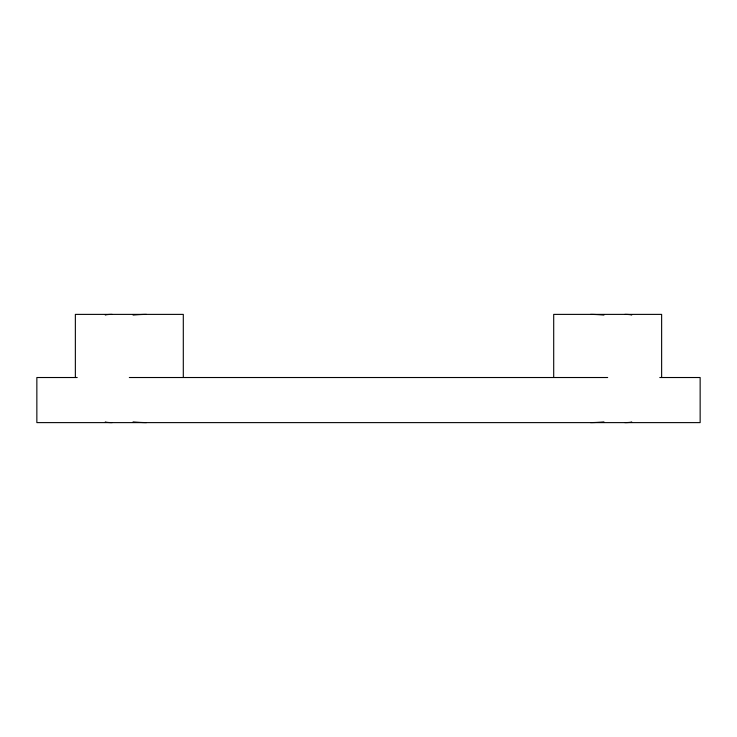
<?xml version="1.0" encoding="UTF-8"?>
<svg xmlns="http://www.w3.org/2000/svg" width="737" height="737" viewBox="0 0 737 737"><rect width="100%" height="100%" fill="white"/><g stroke="black" fill="none" stroke-linecap="round" stroke-linejoin="round"><path stroke-width="1.11" d="M77.201 377.519L36.85 377.519L36.85 422.614L700.15 422.614L700.15 377.519L659.79 377.519M129.325 377.519L607.666 377.519M661.633 377.519L661.633 314.386L553.699 314.386L553.699 377.519M183.301 377.519L183.301 314.386L75.358 314.386L75.358 377.519M146.488 422.596A24.533 2.543 6 0 1 133.056 421.905M105.308 315.077A24.533 2.543 6 0 1 112.171 314.395M112.171 422.596A24.533 2.543 -6 0 1 105.308 421.905M133.056 315.077A24.533 2.543 -6 0 1 146.488 314.395M603.944 421.905A24.533 2.543 -6 0 1 590.512 422.596M624.829 314.395A24.533 2.543 -6 0 1 631.692 315.077M631.692 421.905A24.533 2.543 6 0 1 624.829 422.596M590.512 314.395A24.533 2.543 6 0 1 603.944 315.077"/></g></svg>
